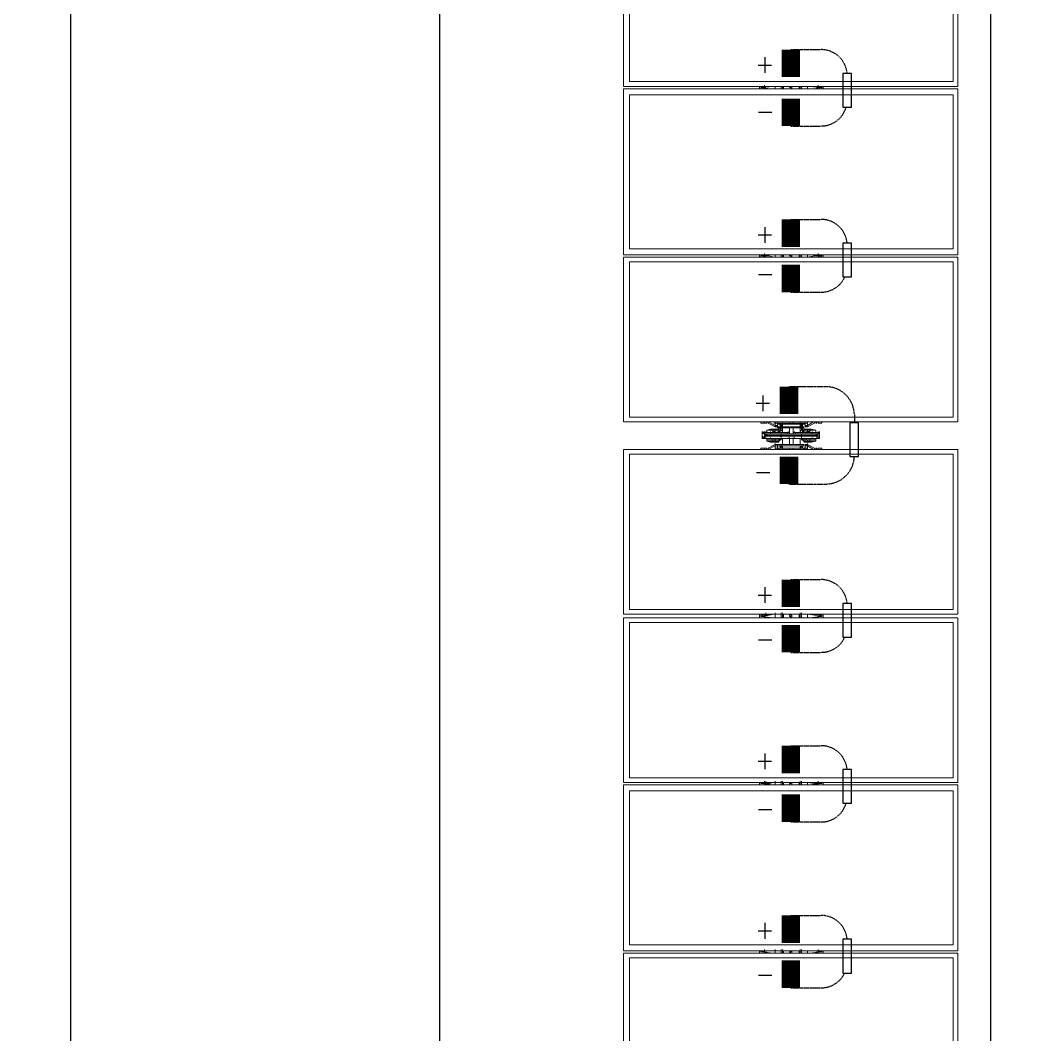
# Model space of a CAD drawing. Header units: feet. Extents: x -13743 to 68376, y -48 to 67763.
# Drawn here: x 2264.6 to 2541.6, y 65968.1 to 66242.8 of the extents above; entities that cross this region are included whole.
import ezdxf
from ezdxf.lldxf.tags import DXFTag

# ---------------------------------------------------------------- set-up
doc = ezdxf.new("R2010")
doc.units = ezdxf.units.FT
doc.header["$MEASUREMENT"] = 0
doc.linetypes.add('HIDDEN', pattern=[0.375, 0.25, -0.125])
for name, color, linetype in [('E-DC HARNESS-NEG', 170, 'DC HARNESS CABLE'), ('E-HARN-COMP', 8, 'Continuous'), ('E-TRNK-CABL-NEG', 6, 'HIDDEN'), ('E-TRUNK-CABLE-POS', 6, 'HIDDEN'), ('G-ANNO-TEXT', 1, 'Continuous'), ('Polarity-Text', 7, 'Continuous')]:
    doc.layers.add(name, color=color, linetype=linetype)
doc.styles.get("Standard").update_dxf_attribs({"font": 'arial.ttf'})
tags = doc.linetypes.add('DC HARNESS CABLE', pattern='A,0.5,-0.2,["DH",Standard,S=0.1,R=0,X=-0.1,Y=-0.05],-0.2', length=0.9).pattern_tags.tags
tags[6] = DXFTag(74, 10)

# ---------------------------------------------------------------- blocks, each defined once
blk = doc.blocks.new('A$Cc93f9aa1')
at = {"lineweight": 5}
for points in [[(10.6362, 0), (10.4062, 0), (10.4062, 0.4666), (10.6362, 0.4666)], [(10.6296, 0.4583), (10.4129, 0.4583), (10.4129, 0.0067), (10.6296, 0.0067)], [(10.6396, 0), (10.6396, 0.4666), (10.8712, 0.4666), (10.8712, 0)], [(10.6479, 0.0067), (10.6479, 0.4583), (10.8629, 0.4583), (10.8629, 0.0067)], [(10.8746, 0.4666), (10.8746, 0), (11.1045, 0), (11.1045, 0.4666)], [(10.8812, 0.4583), (11.0979, 0.4583), (11.0979, 0.0067), (10.8812, 0.0067)], [(11.3395, 0), (11.1095, 0), (11.1095, 0.4666), (11.3395, 0.4666)], [(11.1162, 0.0067), (11.1162, 0.4583), (11.3329, 0.4583), (11.3329, 0.0067)], [(11.6079, 0), (11.3779, 0), (11.3779, 0.4666), (11.6079, 0.4666)], [(11.3845, 0.4583), (11.6012, 0.4583), (11.6012, 0.0067), (11.3845, 0.0067)], [(11.8429, 0.4666), (11.6112, 0.4666), (11.6112, 0), (11.8429, 0)], [(11.6195, 0.4583), (11.8345, 0.4583), (11.8345, 0.0067), (11.6195, 0.0067)], [(11.8462, 0), (12.0762, 0), (12.0762, 0.4666), (11.8462, 0.4666)], [(11.8529, 0.0067), (11.8529, 0.4583), (12.0695, 0.4583), (12.0695, 0.0067)], [(11.3412, 0.2667), (11.3412, 0.27), (11.3412, 0.275), (11.3395, 0.275), (11.3412, 0.275), (11.3412, 0.27)], [(11.3645, 0.2733), (11.3629, 0.2733), (11.3612, 0.2733), (11.3545, 0.2733), (11.3562, 0.2733), (11.3612, 0.2733), (11.3629, 0.2733)], [(11.3562, 0.2733), (11.3545, 0.2733)], [(11.3762, 0.27), (11.3762, 0.2667), (11.3762, 0.27), (11.3762, 0.275), (11.3779, 0.275), (11.3762, 0.275)], [(11.3395, 0.2517), (11.3395, 0.25), (11.3412, 0.25), (11.3412, 0.2517), (11.3445, 0.2517), (11.3445, 0.2533), (11.3445, 0.255), (11.3462, 0.255), (11.3412, 0.265), (11.3462, 0.255), (11.3445, 0.255), (11.3412, 0.255), (11.3412, 0.2517), (11.3445, 0.2517), (11.3445, 0.2533), (11.3445, 0.255), (11.3412, 0.255), (11.3412, 0.2517)], [(11.3545, 0.2667), (11.3529, 0.2667), (11.3512, 0.2667), (11.3512, 0.2583), (11.3529, 0.2583), (11.3529, 0.2667)], [(11.3529, 0.2667), (11.3529, 0.2583), (11.3529, 0.255), (11.3529, 0.25), (11.3512, 0.25), (11.3512, 0.2567), (11.3512, 0.255), (11.3529, 0.255), (11.3512, 0.255), (11.3512, 0.2567), (11.3512, 0.2583), (11.3512, 0.2567), (11.3512, 0.2517), (11.3512, 0.25), (11.3529, 0.25), (11.3529, 0.255), (11.3529, 0.2583), (11.3512, 0.2583), (11.3512, 0.2667)], [(11.3579, 0.2683), (11.3579, 0.2467), (11.3545, 0.2467), (11.3545, 0.2683)], [(11.3579, 0.27), (11.3562, 0.27)], [(11.3579, 0.27), (11.3562, 0.27)], [(11.3645, 0.2617), (11.3629, 0.2617), (11.3612, 0.2617), (11.3629, 0.2617)], [(11.3645, 0.2683), (11.3629, 0.2683)], [(11.3629, 0.2383), (11.3629, 0.2617), (11.3629, 0.2383), (11.3629, 0.2367), (11.3629, 0.235), (11.3629, 0.2367), (11.3629, 0.2383), (11.3629, 0.235), (11.3645, 0.235), (11.3629, 0.235), (11.3645, 0.235), (11.3629, 0.235), (11.3645, 0.235), (11.3629, 0.235)], [(11.3662, 0.2567), (11.3662, 0.25), (11.3645, 0.25), (11.3629, 0.255), (11.3662, 0.255), (11.3662, 0.2567), (11.3662, 0.2583)], [(11.3645, 0.255), (11.3645, 0.2583)], [(11.3679, 0.25), (11.3679, 0.26), (11.3679, 0.25), (11.3695, 0.25)], [(11.3412, 0.21), (11.3412, 0.2133), (11.3412, 0.215), (11.3395, 0.215), (11.3395, 0.25), (11.3395, 0.215), (11.3412, 0.215), (11.3412, 0.2133), (11.3412, 0.21), (11.3445, 0.21), (11.3462, 0.21), (11.3412, 0.2), (11.3462, 0.21), (11.3445, 0.21), (11.3445, 0.2117), (11.3445, 0.21)], [(11.3412, 0.245), (11.3395, 0.245)], [(11.3412, 0.2467), (11.3429, 0.245), (11.3445, 0.245), (11.3445, 0.2483), (11.3429, 0.2483), (11.3412, 0.2483)], [(11.3429, 0.2483), (11.3412, 0.2467), (11.3429, 0.245), (11.3445, 0.2467)], [(11.3429, 0.2483), (11.3412, 0.2483), (11.3412, 0.2467), (11.3412, 0.245), (11.3429, 0.245), (11.3445, 0.245), (11.3445, 0.2467), (11.3445, 0.2483)], [(11.3412, 0.2467), (11.3412, 0.2483), (11.3429, 0.2483), (11.3445, 0.2483), (11.3445, 0.245), (11.3429, 0.245)], [(11.3429, 0.2483), (11.3412, 0.2467), (11.3429, 0.245), (11.3445, 0.2467)], [(11.3445, 0.2467), (11.3429, 0.2467)], [(11.3445, 0.2467), (11.3429, 0.2467)], [(11.3479, 0.255), (11.3462, 0.255), (11.3445, 0.255), (11.3445, 0.2533), (11.3445, 0.255), (11.3462, 0.255)], [(11.3445, 0.2517), (11.3462, 0.2517), (11.3462, 0.215), (11.3445, 0.215), (11.3462, 0.215), (11.3462, 0.2517), (11.3445, 0.2517), (11.3462, 0.2517), (11.3462, 0.255), (11.3462, 0.2517)], [(11.3462, 0.245), (11.3545, 0.245)], [(11.3545, 0.2483), (11.3529, 0.2483)], [(11.3629, 0.245), (11.3695, 0.245)], [(11.3662, 0.25), (11.3645, 0.2483)], [(11.3695, 0.2467), (11.3662, 0.2467), (11.3645, 0.245), (11.3662, 0.2467)], [(11.3729, 0.2483), (11.3712, 0.2467), (11.3729, 0.245), (11.3745, 0.2467)], [(11.3729, 0.2483), (11.3712, 0.2467), (11.3729, 0.245), (11.3745, 0.2467)], [(11.3745, 0.2467), (11.3729, 0.2467)], [(11.3745, 0.2467), (11.3729, 0.2467)], [(11.3745, 0.2467), (11.3729, 0.2467)], [(11.3745, 0.2467), (11.3729, 0.2467)], [(11.3762, 0.245), (11.3779, 0.245)], [(10.6379, 0.235), (10.6379, 0.2333), (10.6396, 0.2333), (10.6396, 0.2317), (10.6379, 0.2317), (10.6362, 0.2317), (10.6362, 0.2333)], [(10.8729, 0.235), (10.8729, 0.2333), (10.8746, 0.2333), (10.8746, 0.2317), (10.8729, 0.2317), (10.8712, 0.2317), (10.8712, 0.2333), (10.8712, 0.235)], [(11.1062, 0.235), (11.1079, 0.235), (11.1079, 0.2317), (11.1045, 0.2317), (11.1045, 0.2333), (11.1062, 0.2333)], [(11.3412, 0.235), (11.3395, 0.235)], [(11.3412, 0.235), (11.3395, 0.235)], [(11.3412, 0.23), (11.3395, 0.23)], [(11.3412, 0.23), (11.3395, 0.23)], [(11.3545, 0.23), (11.3562, 0.23), (11.3545, 0.23), (11.3562, 0.23), (11.3545, 0.23), (11.3562, 0.23), (11.3545, 0.23), (11.3545, 0.2267)], [(11.3562, 0.23), (11.3545, 0.23)], [(11.3645, 0.2367), (11.3629, 0.2367)], [(11.3629, 0.2267), (11.3629, 0.23)], [(11.3779, 0.235), (11.3762, 0.235)], [(11.3762, 0.235), (11.3779, 0.235)], [(11.3762, 0.23), (11.3779, 0.23)], [(11.3779, 0.23), (11.3762, 0.23)], [(11.6095, 0.235), (11.6095, 0.2333), (11.6079, 0.2333), (11.6079, 0.2317), (11.6095, 0.2317), (11.6112, 0.2317), (11.6112, 0.2333), (11.6112, 0.235)], [(11.8445, 0.235), (11.8445, 0.2333), (11.8429, 0.2333), (11.8429, 0.2317), (11.8445, 0.2317), (11.8462, 0.2317), (11.8462, 0.2333)], [(11.3412, 0.2183), (11.3412, 0.22), (11.3395, 0.22), (11.3412, 0.22), (11.3429, 0.22), (11.3412, 0.22), (11.3412, 0.2183), (11.3412, 0.2167), (11.3429, 0.2167), (11.3445, 0.2167), (11.3445, 0.2183), (11.3445, 0.2167), (11.3429, 0.2167)], [(11.3445, 0.2183), (11.3445, 0.22), (11.3429, 0.22), (11.3412, 0.22), (11.3412, 0.2183), (11.3429, 0.2167), (11.3445, 0.2167)], [(11.3429, 0.22), (11.3412, 0.22), (11.3412, 0.2183), (11.3412, 0.2167), (11.3429, 0.2167), (11.3445, 0.2167), (11.3445, 0.2183), (11.3445, 0.22)], [(11.3429, 0.22), (11.3412, 0.2183), (11.3429, 0.2167), (11.3445, 0.2183)], [(11.3429, 0.22), (11.3412, 0.2183), (11.3429, 0.2167), (11.3445, 0.2183)], [(11.3445, 0.2183), (11.3429, 0.2183)], [(11.3545, 0.22), (11.3462, 0.22)], [(11.3495, 0.215), (11.3495, 0.205), (11.3495, 0.215), (11.3495, 0.2133), (11.3495, 0.215), (11.3495, 0.205), (11.3512, 0.1983), (11.3495, 0.205)], [(11.3512, 0.215), (11.3529, 0.2167), (11.3512, 0.215), (11.3529, 0.2167), (11.3529, 0.215), (11.3529, 0.2167), (11.3512, 0.215), (11.3529, 0.2167), (11.3545, 0.2167), (11.3529, 0.2167), (11.3545, 0.2167), (11.3529, 0.2167)], [(11.3512, 0.2133), (11.3512, 0.215), (11.3529, 0.215), (11.3529, 0.2117), (11.3529, 0.21), (11.3512, 0.21), (11.3512, 0.2083), (11.3512, 0.215), (11.3529, 0.215), (11.3529, 0.2117), (11.3529, 0.21), (11.3512, 0.21), (11.3512, 0.2083), (11.3512, 0.2067), (11.3529, 0.2067), (11.3529, 0.1983), (11.3545, 0.1983), (11.3529, 0.1983), (11.3512, 0.1983), (11.3512, 0.2067), (11.3512, 0.2083)], [(11.3695, 0.22), (11.3629, 0.22)], [(11.3662, 0.2083), (11.3662, 0.215), (11.3645, 0.215), (11.3629, 0.2117), (11.3645, 0.21), (11.3662, 0.21), (11.3662, 0.2083), (11.3662, 0.2067), (11.3662, 0.1983), (11.3629, 0.1983), (11.3629, 0.2067), (11.3662, 0.2067), (11.3662, 0.2083), (11.3662, 0.21), (11.3645, 0.21), (11.3629, 0.2117), (11.3645, 0.215), (11.3645, 0.2167), (11.3662, 0.2167), (11.3645, 0.2167), (11.3662, 0.215), (11.3662, 0.2133), (11.3662, 0.215), (11.3645, 0.215), (11.3645, 0.2167), (11.3662, 0.2167), (11.3645, 0.2167), (11.3629, 0.2167), (11.3695, 0.2167), (11.3629, 0.2167), (11.3645, 0.2167), (11.3662, 0.215), (11.3645, 0.2167), (11.3662, 0.215), (11.3645, 0.2167), (11.3662, 0.215), (11.3679, 0.215), (11.3679, 0.205), (11.3662, 0.1983), (11.3679, 0.205), (11.3679, 0.215), (11.3662, 0.215), (11.3662, 0.2133)], [(11.3662, 0.2183), (11.3645, 0.22), (11.3662, 0.2183), (11.3695, 0.2183)], [(11.3679, 0.215), (11.3679, 0.205), (11.3679, 0.215), (11.3695, 0.215)], [(11.3729, 0.22), (11.3712, 0.2183), (11.3729, 0.2167), (11.3745, 0.2183)], [(11.3729, 0.2167), (11.3745, 0.2167), (11.3745, 0.2183), (11.3745, 0.22), (11.3729, 0.22), (11.3712, 0.22), (11.3712, 0.2183), (11.3712, 0.2167)], [(11.3729, 0.22), (11.3712, 0.2183), (11.3729, 0.2167), (11.3745, 0.2183)], [(11.3745, 0.2183), (11.3729, 0.2183)], [(11.3745, 0.2183), (11.3729, 0.2183)], [(11.3745, 0.2183), (11.3729, 0.2183)], [(11.3745, 0.2183), (11.3729, 0.2183)], [(11.3779, 0.22), (11.3762, 0.22)], [(11.3479, 0.21), (11.3462, 0.21), (11.3462, 0.2117), (11.3445, 0.2117), (11.3462, 0.2117), (11.3462, 0.21), (11.3462, 0.2133), (11.3445, 0.2133), (11.3462, 0.2133), (11.3462, 0.21)], [(11.3512, 0.1983), (11.3512, 0.2067), (11.3529, 0.2067), (11.3529, 0.1983)], [(11.3529, 0.21), (11.3529, 0.2067)], [(11.3562, 0.2033), (11.3545, 0.2033)], [(11.3645, 0.2033), (11.3629, 0.2033), (11.3612, 0.2033), (11.3629, 0.2033)], [(11.3662, 0.1983), (11.3629, 0.1983), (11.3629, 0.2067), (11.3662, 0.2067)], [(11.3645, 0.2067), (11.3645, 0.21)], [(11.3729, 0.21), (11.3712, 0.21), (11.3712, 0.2117), (11.3729, 0.2117), (11.3712, 0.2117), (11.3712, 0.21)], [(11.3395, 0.19), (11.3412, 0.19), (11.3412, 0.195), (11.3412, 0.19)], [(11.3412, 0.1967), (11.3412, 0.1983)], [(11.3595, 0.1967), (11.3579, 0.1967)], [(11.3612, 0.195), (11.3595, 0.195), (11.3612, 0.195), (11.3629, 0.1933), (11.3645, 0.1933), (11.3629, 0.1933), (11.3612, 0.195), (11.3595, 0.195), (11.3612, 0.195), (11.3595, 0.195), (11.3612, 0.195), (11.3612, 0.1967)], [(11.3612, 0.195), (11.3595, 0.195)], [(11.3629, 0.195), (11.3629, 0.1933), (11.3612, 0.195), (11.3629, 0.195), (11.3645, 0.195)], [(11.3645, 0.1983), (11.3629, 0.1983)], [(11.3629, 0.1967), (11.3629, 0.195)], [(11.3762, 0.1983), (11.3762, 0.1967)], [(11.3779, 0.19), (11.3762, 0.19), (11.3762, 0.195), (11.3762, 0.19)]]:
    blk.add_lwpolyline(points, close=True, dxfattribs=at)
for points in [[(11.3329, 0.0067), (11.3329, 0.4583)], [(11.3395, 0), (11.3395, 0.4666)], [(11.3779, 0.4666), (11.3779, 0)], [(11.3845, 0.0067), (11.3845, 0.4583)], [(10.6362, 0.2767), (10.6396, 0.2767)], [(10.6379, 0.2733), (10.6379, 0.275), (10.6379, 0.2733)], [(10.6379, 0.27), (10.6379, 0.2733), (10.6396, 0.2717), (10.6396, 0.27), (10.6396, 0.2683)], [(10.6412, 0.255), (10.6396, 0.255), (10.6396, 0.2633), (10.6379, 0.2733)], [(10.8712, 0.2767), (10.8746, 0.2767)], [(10.8712, 0.2733), (10.8712, 0.27)], [(10.8762, 0.255), (10.8746, 0.255), (10.8746, 0.2567), (10.8729, 0.2633), (10.8729, 0.2733), (10.8729, 0.275), (10.8729, 0.2717), (10.8746, 0.27), (10.8746, 0.2683)], [(11.1045, 0.2767), (11.1095, 0.2767)], [(11.1062, 0.27), (11.1062, 0.2733), (11.1062, 0.275), (11.1062, 0.2733), (11.1079, 0.2733), (11.1079, 0.2717), (11.1079, 0.27), (11.1095, 0.2683)], [(11.1112, 0.255), (11.1095, 0.255), (11.1095, 0.2567), (11.1079, 0.2633), (11.1062, 0.2733)], [(11.3612, 0.2717), (11.3629, 0.2717), (11.3612, 0.2717), (11.3629, 0.2717), (11.3645, 0.2717), (11.3629, 0.2717), (11.3612, 0.27), (11.3595, 0.27), (11.3612, 0.27), (11.3595, 0.27), (11.3612, 0.27), (11.3629, 0.27), (11.3645, 0.27), (11.3629, 0.27), (11.3645, 0.27), (11.3629, 0.27), (11.3645, 0.27), (11.3629, 0.27), (11.3645, 0.27), (11.3629, 0.27), (11.3629, 0.2733), (11.3629, 0.2717), (11.3612, 0.27), (11.3612, 0.2683), (11.3595, 0.2683), (11.3595, 0.27), (11.3612, 0.27), (11.3595, 0.27), (11.3612, 0.27), (11.3612, 0.2683), (11.3595, 0.2683), (11.3579, 0.2683), (11.3579, 0.27), (11.3562, 0.27), (11.3545, 0.27), (11.3562, 0.27), (11.3545, 0.27), (11.3545, 0.2617), (11.3545, 0.2383), (11.3545, 0.235), (11.3562, 0.235), (11.3545, 0.235), (11.3462, 0.235), (11.3479, 0.235)], [(11.3562, 0.2717), (11.3545, 0.2717), (11.3562, 0.27), (11.3545, 0.27), (11.3562, 0.27), (11.3545, 0.27), (11.3545, 0.2617), (11.3562, 0.2617), (11.3545, 0.2617), (11.3562, 0.2617), (11.3545, 0.2617), (11.3545, 0.2383), (11.3545, 0.235), (11.3562, 0.235), (11.3545, 0.235), (11.3545, 0.2367), (11.3545, 0.2383), (11.3545, 0.2367), (11.3545, 0.235), (11.3562, 0.235), (11.3545, 0.235), (11.3462, 0.235), (11.3462, 0.23), (11.3545, 0.23), (11.3545, 0.2267), (11.3545, 0.2033), (11.3545, 0.195), (11.3562, 0.195), (11.3579, 0.195), (11.3562, 0.195), (11.3579, 0.195), (11.3562, 0.195), (11.3579, 0.195), (11.3562, 0.195), (11.3545, 0.1933), (11.3562, 0.1933), (11.3545, 0.1933), (11.3612, 0.1933), (11.3629, 0.1933), (11.3612, 0.1933)], [(11.3579, 0.2717), (11.3562, 0.2717), (11.3545, 0.2717), (11.3545, 0.2733), (11.3545, 0.27), (11.3545, 0.2683), (11.3562, 0.2683), (11.3545, 0.2683), (11.3545, 0.2733), (11.3545, 0.2717), (11.3562, 0.2717)], [(11.3545, 0.2717), (11.3562, 0.27)], [(11.3545, 0.2717), (11.3562, 0.2717)], [(11.3595, 0.27), (11.3612, 0.27), (11.3629, 0.27), (11.3629, 0.2617), (11.3629, 0.27), (11.3629, 0.2733), (11.3629, 0.2717)], [(11.6112, 0.2767), (11.6079, 0.2767)], [(11.6095, 0.255), (11.6079, 0.255), (11.6079, 0.2567), (11.6095, 0.2633), (11.6095, 0.2733), (11.6095, 0.275), (11.6095, 0.2717), (11.6079, 0.27), (11.6079, 0.2683)], [(11.6112, 0.27), (11.6112, 0.2733)], [(11.8462, 0.2767), (11.8429, 0.2767)], [(11.8445, 0.27), (11.8445, 0.2733), (11.8429, 0.2717), (11.8429, 0.27), (11.8429, 0.2683)], [(11.8445, 0.255), (11.8429, 0.255), (11.8429, 0.2633), (11.8445, 0.2733)], [(11.8445, 0.2733), (11.8445, 0.275), (11.8445, 0.2733)], [(11.3412, 0.27), (11.3412, 0.27)], [(11.3412, 0.2667), (11.3412, 0.2667)], [(11.3412, 0.2667), (11.3412, 0.2667)], [(11.3595, 0.2183), (11.3579, 0.2183), (11.3579, 0.1983), (11.3579, 0.1967), (11.3595, 0.1967), (11.3612, 0.1967), (11.3612, 0.2183), (11.3612, 0.1967), (11.3595, 0.1967), (11.3595, 0.2183), (11.3579, 0.2183), (11.3545, 0.2183), (11.3545, 0.2467), (11.3529, 0.2467), (11.3529, 0.2483), (11.3545, 0.2483), (11.3529, 0.2483), (11.3529, 0.25), (11.3529, 0.2483), (11.3512, 0.25), (11.3495, 0.25), (11.3495, 0.2617), (11.3512, 0.2667), (11.3495, 0.2617), (11.3495, 0.25), (11.3495, 0.2517), (11.3495, 0.25), (11.3495, 0.26), (11.3495, 0.25)], [(11.3512, 0.26), (11.3512, 0.26)], [(11.3512, 0.26), (11.3512, 0.26)], [(11.3545, 0.27), (11.3545, 0.27)], [(11.3545, 0.27), (11.3545, 0.27)], [(11.3595, 0.2467), (11.3595, 0.2683), (11.3612, 0.2683), (11.3612, 0.2467), (11.3595, 0.2467), (11.3595, 0.2183), (11.3612, 0.2183), (11.3612, 0.2467), (11.3612, 0.2683), (11.3595, 0.2683), (11.3595, 0.2467), (11.3612, 0.2467), (11.3612, 0.2183), (11.3595, 0.2183), (11.3595, 0.2467), (11.3579, 0.2467), (11.3579, 0.2683), (11.3545, 0.2683), (11.3545, 0.2467), (11.3579, 0.2467), (11.3579, 0.2667), (11.3595, 0.2667), (11.3612, 0.2667), (11.3595, 0.2667), (11.3579, 0.2667)], [(11.3562, 0.27), (11.3579, 0.27)], [(11.3562, 0.27), (11.3579, 0.27)], [(11.3562, 0.27), (11.3579, 0.27), (11.3579, 0.2683)], [(11.3579, 0.27), (11.3595, 0.27), (11.3595, 0.2683), (11.3612, 0.2683), (11.3595, 0.2683), (11.3579, 0.2683), (11.3579, 0.2667), (11.3579, 0.2467)], [(11.3579, 0.2683), (11.3595, 0.2683)], [(11.3579, 0.2667), (11.3579, 0.2683)], [(11.3579, 0.2683), (11.3595, 0.2683)], [(11.3579, 0.2683), (11.3595, 0.2683)], [(11.3579, 0.2683), (11.3595, 0.2683)], [(11.3612, 0.27), (11.3612, 0.27)], [(11.3645, 0.2667), (11.3629, 0.2667), (11.3629, 0.2583), (11.3662, 0.2583), (11.3662, 0.2667), (11.3629, 0.2667), (11.3629, 0.2583), (11.3662, 0.2583), (11.3662, 0.2667), (11.3679, 0.2617), (11.3679, 0.25), (11.3662, 0.25), (11.3662, 0.2517), (11.3662, 0.2567), (11.3662, 0.255), (11.3629, 0.255), (11.3645, 0.25), (11.3645, 0.2483), (11.3662, 0.25), (11.3662, 0.2517), (11.3662, 0.25), (11.3645, 0.25), (11.3645, 0.2483), (11.3662, 0.25), (11.3645, 0.2483), (11.3629, 0.2483), (11.3695, 0.2483), (11.3629, 0.2483), (11.3645, 0.2483), (11.3662, 0.2483), (11.3645, 0.2483)], [(11.3662, 0.2483), (11.3645, 0.2483), (11.3662, 0.25), (11.3679, 0.25), (11.3679, 0.2617), (11.3662, 0.2667), (11.3629, 0.2667)], [(11.3645, 0.2667), (11.3645, 0.2667)], [(11.3645, 0.2667), (11.3645, 0.2667)], [(11.3662, 0.26), (11.3662, 0.26)], [(11.3662, 0.26), (11.3662, 0.26)], [(11.3762, 0.2133), (11.3762, 0.215), (11.3762, 0.2133), (11.3779, 0.2133), (11.3745, 0.2133), (11.3745, 0.215), (11.3762, 0.215), (11.3762, 0.25), (11.3745, 0.25), (11.3745, 0.2517), (11.3779, 0.2517), (11.3745, 0.2517), (11.3762, 0.2517), (11.3762, 0.255), (11.3729, 0.255), (11.3712, 0.255), (11.3762, 0.265), (11.3712, 0.255), (11.3729, 0.255), (11.3762, 0.255), (11.3762, 0.2517), (11.3745, 0.2517), (11.3712, 0.2517), (11.3729, 0.2517), (11.3729, 0.2533), (11.3729, 0.255), (11.3729, 0.2533), (11.3712, 0.255), (11.3729, 0.255), (11.3712, 0.255), (11.3712, 0.2517), (11.3729, 0.2517), (11.3729, 0.2533), (11.3712, 0.255), (11.3712, 0.2517), (11.3745, 0.2517), (11.3745, 0.25), (11.3762, 0.25), (11.3762, 0.215), (11.3745, 0.215), (11.3745, 0.2133), (11.3762, 0.2133), (11.3762, 0.21), (11.3729, 0.21), (11.3712, 0.21), (11.3762, 0.2), (11.3712, 0.21), (11.3729, 0.21), (11.3729, 0.2117), (11.3729, 0.21), (11.3762, 0.21), (11.3762, 0.2133), (11.3745, 0.2133), (11.3779, 0.2133)], [(11.3762, 0.2667), (11.3762, 0.2667)], [(11.3762, 0.2667), (11.3762, 0.2667)], [(10.6362, 0.2467), (10.6396, 0.2467)], [(10.6362, 0.245), (10.6396, 0.245), (10.6412, 0.245)], [(10.6396, 0.245), (10.6396, 0.2433), (10.6362, 0.2433)], [(10.6412, 0.2467), (10.6396, 0.2467), (10.6396, 0.255)], [(10.8712, 0.2467), (10.8746, 0.2467)], [(10.8712, 0.245), (10.8746, 0.245), (10.8762, 0.245)], [(10.8746, 0.245), (10.8746, 0.2433), (10.8712, 0.2433)], [(10.8762, 0.2467), (10.8746, 0.2467), (10.8746, 0.255)], [(11.1045, 0.2467), (11.1095, 0.2467)], [(11.1045, 0.245), (11.1095, 0.245), (11.1112, 0.245)], [(11.1095, 0.245), (11.1095, 0.2433), (11.1045, 0.2433)], [(11.1112, 0.2467), (11.1095, 0.2467), (11.1095, 0.255)], [(11.3395, 0.2517), (11.3412, 0.2517), (11.3395, 0.2517)], [(11.3395, 0.2517), (11.3395, 0.25), (11.3412, 0.25), (11.3412, 0.2517)], [(11.3412, 0.2483), (11.3412, 0.2467)], [(11.3412, 0.2483), (11.3412, 0.2483)], [(11.3429, 0.2483), (11.3412, 0.2483)], [(11.3412, 0.2467), (11.3412, 0.245)], [(11.3412, 0.2467), (11.3412, 0.2467)], [(11.3412, 0.245), (11.3429, 0.245)], [(11.3412, 0.245), (11.3412, 0.245)], [(11.3429, 0.2483), (11.3429, 0.2483)], [(11.3445, 0.2483), (11.3429, 0.2483)], [(11.3429, 0.2467), (11.3445, 0.2467)], [(11.3429, 0.2467), (11.3445, 0.2467)], [(11.3429, 0.2467), (11.3445, 0.2467)], [(11.3429, 0.2467), (11.3445, 0.2467)], [(11.3429, 0.2467), (11.3445, 0.2467)], [(11.3429, 0.2467), (11.3445, 0.2467)], [(11.3429, 0.2467), (11.3445, 0.2467)], [(11.3429, 0.2467), (11.3445, 0.2467)], [(11.3429, 0.2467), (11.3445, 0.2467)], [(11.3429, 0.2467), (11.3445, 0.2467)], [(11.3429, 0.2467), (11.3445, 0.2467)], [(11.3429, 0.2467), (11.3445, 0.2467)], [(11.3429, 0.2467), (11.3445, 0.2467)], [(11.3429, 0.2467), (11.3445, 0.2467)], [(11.3429, 0.245), (11.3445, 0.245)], [(11.3429, 0.245), (11.3429, 0.245)], [(11.3445, 0.2517), (11.3445, 0.2517)], [(11.3445, 0.2517), (11.3445, 0.2517)], [(11.3445, 0.2483), (11.3445, 0.2483)], [(11.3445, 0.2467), (11.3445, 0.2483)], [(11.3445, 0.2467), (11.3462, 0.2467)], [(11.3445, 0.2467), (11.3445, 0.2467)], [(11.3445, 0.245), (11.3445, 0.2467)], [(11.3445, 0.245), (11.3445, 0.245)], [(11.3462, 0.2517), (11.3462, 0.2517)], [(11.3462, 0.2517), (11.3462, 0.2517)], [(11.3579, 0.2183), (11.3579, 0.1967), (11.3545, 0.1967), (11.3545, 0.2183), (11.3529, 0.2183), (11.3529, 0.2167), (11.3545, 0.2167), (11.3529, 0.2167), (11.3529, 0.2183), (11.3545, 0.2183), (11.3545, 0.1967), (11.3579, 0.1967), (11.3579, 0.2183), (11.3579, 0.1983), (11.3595, 0.1983), (11.3612, 0.1983), (11.3595, 0.1983), (11.3579, 0.1983), (11.3579, 0.1967), (11.3579, 0.195), (11.3562, 0.195), (11.3545, 0.1933), (11.3562, 0.1933), (11.3545, 0.1933), (11.3545, 0.195), (11.3545, 0.1967), (11.3545, 0.195), (11.3545, 0.1967), (11.3545, 0.195), (11.3545, 0.1967), (11.3545, 0.195), (11.3545, 0.1933), (11.3562, 0.195), (11.3579, 0.195), (11.3579, 0.1967), (11.3595, 0.1967), (11.3595, 0.2183), (11.3579, 0.2183), (11.3579, 0.2467), (11.3595, 0.2467), (11.3579, 0.2467), (11.3579, 0.2183), (11.3545, 0.2183), (11.3545, 0.2467), (11.3529, 0.2467), (11.3529, 0.2483), (11.3512, 0.25), (11.3529, 0.2483), (11.3545, 0.2483), (11.3529, 0.2483), (11.3512, 0.25)], [(11.3512, 0.25), (11.3529, 0.2483)], [(11.3512, 0.25), (11.3529, 0.2483)], [(11.3529, 0.2483), (11.3545, 0.2483)], [(11.3529, 0.2483), (11.3545, 0.2483)], [(11.3579, 0.2183), (11.3579, 0.2467), (11.3579, 0.2183)], [(11.3729, 0.2517), (11.3712, 0.2517), (11.3695, 0.2517), (11.3695, 0.215), (11.3712, 0.215), (11.3695, 0.215), (11.3695, 0.2517), (11.3712, 0.2517)], [(11.3712, 0.2517), (11.3712, 0.2517)], [(11.3729, 0.2467), (11.3729, 0.245), (11.3745, 0.245), (11.3745, 0.2467), (11.3745, 0.2483), (11.3729, 0.2483), (11.3712, 0.2483), (11.3712, 0.2467), (11.3712, 0.245), (11.3729, 0.245)], [(11.3712, 0.2483), (11.3712, 0.2467)], [(11.3712, 0.2483), (11.3712, 0.2483)], [(11.3729, 0.2483), (11.3712, 0.2483)], [(11.3712, 0.2467), (11.3712, 0.245)], [(11.3712, 0.2467), (11.3712, 0.2467)], [(11.3712, 0.245), (11.3729, 0.245)], [(11.3712, 0.245), (11.3712, 0.245)], [(11.3729, 0.2517), (11.3729, 0.2517)], [(11.3729, 0.2517), (11.3729, 0.2517)], [(11.3729, 0.2483), (11.3729, 0.2467)], [(11.3745, 0.2483), (11.3729, 0.2483)], [(11.3729, 0.2483), (11.3729, 0.2467)], [(11.3729, 0.2483), (11.3745, 0.2483), (11.3729, 0.2483)], [(11.3729, 0.2483), (11.3729, 0.2483)], [(11.3729, 0.2467), (11.3745, 0.2467)], [(11.3729, 0.2467), (11.3745, 0.2467)], [(11.3729, 0.2467), (11.3745, 0.2467)], [(11.3729, 0.2467), (11.3745, 0.2467)], [(11.3729, 0.2467), (11.3745, 0.2467)], [(11.3729, 0.2467), (11.3745, 0.2467)], [(11.3729, 0.2467), (11.3745, 0.2467)], [(11.3729, 0.2467), (11.3745, 0.2467)], [(11.3729, 0.2467), (11.3745, 0.2467)], [(11.3729, 0.2467), (11.3729, 0.245)], [(11.3729, 0.2467), (11.3745, 0.2467)], [(11.3729, 0.245), (11.3745, 0.245)], [(11.3745, 0.245), (11.3729, 0.245)], [(11.3729, 0.245), (11.3745, 0.245)], [(11.3729, 0.245), (11.3729, 0.245)], [(11.3745, 0.2483), (11.3745, 0.245)], [(11.3745, 0.2483), (11.3745, 0.245)], [(11.3745, 0.2483), (11.3745, 0.2483)], [(11.3745, 0.2467), (11.3745, 0.2483)], [(11.3745, 0.2467), (11.3762, 0.2467)], [(11.3745, 0.2467), (11.3745, 0.2467)], [(11.3745, 0.245), (11.3745, 0.2467)], [(11.3745, 0.245), (11.3745, 0.245)], [(11.3779, 0.2517), (11.3762, 0.2517), (11.3762, 0.25), (11.3762, 0.2517)], [(11.6095, 0.2467), (11.6079, 0.2467), (11.6079, 0.255)], [(11.6112, 0.2467), (11.6079, 0.2467)], [(11.6112, 0.245), (11.6079, 0.245), (11.6095, 0.245)], [(11.6079, 0.245), (11.6079, 0.2433), (11.6112, 0.2433)], [(11.8445, 0.2467), (11.8429, 0.2467), (11.8429, 0.255)], [(11.8462, 0.2467), (11.8429, 0.2467)], [(11.8462, 0.245), (11.8429, 0.245), (11.8445, 0.245)], [(11.8429, 0.245), (11.8429, 0.2433), (11.8462, 0.2433)], [(11.3462, 0.235), (11.3462, 0.23), (11.3545, 0.23), (11.3545, 0.2267), (11.3545, 0.2033), (11.3545, 0.195), (11.3562, 0.195), (11.3545, 0.195)], [(11.3545, 0.2367), (11.3562, 0.2367)], [(11.3545, 0.2367), (11.3562, 0.2367)], [(11.3545, 0.23), (11.3562, 0.23)], [(11.3545, 0.23), (11.3562, 0.23)], [(11.3579, 0.1933), (11.3562, 0.1933), (11.3612, 0.1933), (11.3629, 0.1933), (11.3612, 0.195), (11.3629, 0.195), (11.3629, 0.2033), (11.3629, 0.2267), (11.3629, 0.23), (11.3645, 0.23), (11.3629, 0.23), (11.3645, 0.23), (11.3629, 0.23), (11.3645, 0.23), (11.3629, 0.23), (11.3645, 0.23), (11.3629, 0.23), (11.3629, 0.2267), (11.3629, 0.2033), (11.3629, 0.195), (11.3645, 0.195), (11.3629, 0.195), (11.3629, 0.1933)], [(11.3712, 0.235), (11.3695, 0.235), (11.3612, 0.235), (11.3695, 0.235), (11.3695, 0.23), (11.3612, 0.23), (11.3695, 0.23), (11.3712, 0.23)], [(11.3629, 0.2367), (11.3645, 0.2367)], [(11.3695, 0.235), (11.3695, 0.23)], [(10.6362, 0.2217), (10.6396, 0.2217), (10.6396, 0.22)], [(10.6362, 0.22), (10.6396, 0.22), (10.6412, 0.22)], [(10.6396, 0.2183), (10.6362, 0.2183)], [(10.6412, 0.2183), (10.6396, 0.2183), (10.6396, 0.21), (10.6396, 0.2), (10.6379, 0.1933), (10.6379, 0.1917), (10.6396, 0.1917)], [(10.8712, 0.2217), (10.8746, 0.2217), (10.8746, 0.22)], [(10.8712, 0.22), (10.8746, 0.22), (10.8762, 0.22)], [(10.8746, 0.2183), (10.8712, 0.2183)], [(10.8729, 0.1917), (10.8729, 0.2), (10.8746, 0.21), (10.8746, 0.2183), (10.8762, 0.2183)], [(11.1045, 0.2217), (11.1095, 0.2217), (11.1095, 0.22)], [(11.1045, 0.22), (11.1095, 0.22), (11.1112, 0.22)], [(11.1095, 0.2183), (11.1045, 0.2183)], [(11.1112, 0.2183), (11.1095, 0.2183), (11.1095, 0.21), (11.1079, 0.2), (11.1079, 0.1933), (11.1062, 0.1917), (11.1062, 0.19)], [(11.3395, 0.2133), (11.3395, 0.215), (11.3395, 0.2133), (11.3445, 0.2133), (11.3445, 0.2117), (11.3445, 0.2133), (11.3412, 0.2133)], [(11.3412, 0.22), (11.3412, 0.22)], [(11.3412, 0.2183), (11.3412, 0.2183)], [(11.3412, 0.2167), (11.3412, 0.2167)], [(11.3429, 0.22), (11.3445, 0.22)], [(11.3429, 0.22), (11.3429, 0.22)], [(11.3445, 0.22), (11.3429, 0.22)], [(11.3429, 0.2183), (11.3445, 0.2183)], [(11.3429, 0.2183), (11.3445, 0.2183)], [(11.3429, 0.2183), (11.3445, 0.2183)], [(11.3429, 0.2183), (11.3445, 0.2183)], [(11.3429, 0.2183), (11.3445, 0.2183)], [(11.3429, 0.2183), (11.3445, 0.2183)], [(11.3429, 0.2183), (11.3445, 0.2183)], [(11.3429, 0.2183), (11.3445, 0.2183)], [(11.3429, 0.2183), (11.3445, 0.2183)], [(11.3429, 0.2183), (11.3445, 0.2183)], [(11.3429, 0.2183), (11.3445, 0.2183)], [(11.3429, 0.2183), (11.3445, 0.2183)], [(11.3429, 0.2183), (11.3445, 0.2183)], [(11.3429, 0.2183), (11.3445, 0.2183)], [(11.3429, 0.2183), (11.3445, 0.2183)], [(11.3429, 0.2183), (11.3445, 0.2183)], [(11.3429, 0.2167), (11.3429, 0.2167)], [(11.3445, 0.2183), (11.3445, 0.22)], [(11.3445, 0.22), (11.3445, 0.22)], [(11.3445, 0.2183), (11.3445, 0.22)], [(11.3445, 0.2183), (11.3445, 0.2183)], [(11.3445, 0.2167), (11.3445, 0.2167)], [(11.3445, 0.215), (11.3445, 0.215)], [(11.3445, 0.215), (11.3445, 0.215)], [(11.3462, 0.215), (11.3462, 0.215)], [(11.3462, 0.215), (11.3462, 0.215)], [(11.3529, 0.2167), (11.3545, 0.2167)], [(11.3712, 0.22), (11.3712, 0.2183)], [(11.3712, 0.22), (11.3712, 0.22)], [(11.3729, 0.22), (11.3712, 0.22)], [(11.3712, 0.2183), (11.3712, 0.2167)], [(11.3712, 0.2183), (11.3712, 0.2183)], [(11.3712, 0.2167), (11.3729, 0.2167)], [(11.3712, 0.2167), (11.3712, 0.2167)], [(11.3712, 0.215), (11.3712, 0.215)], [(11.3712, 0.215), (11.3712, 0.215)], [(11.3745, 0.22), (11.3729, 0.22)], [(11.3729, 0.2183), (11.3729, 0.22)], [(11.3729, 0.2183), (11.3729, 0.22), (11.3745, 0.22)], [(11.3729, 0.22), (11.3745, 0.22)], [(11.3745, 0.22), (11.3729, 0.22)], [(11.3729, 0.22), (11.3729, 0.22)], [(11.3729, 0.2183), (11.3745, 0.2183)], [(11.3729, 0.2183), (11.3745, 0.2183)], [(11.3729, 0.2183), (11.3745, 0.2183)], [(11.3729, 0.2183), (11.3745, 0.2183)], [(11.3729, 0.2183), (11.3729, 0.2167)], [(11.3729, 0.2183), (11.3745, 0.2183)], [(11.3729, 0.2183), (11.3745, 0.2183)], [(11.3729, 0.2183), (11.3745, 0.2183)], [(11.3729, 0.2183), (11.3745, 0.2183)], [(11.3729, 0.2183), (11.3745, 0.2183)], [(11.3729, 0.2167), (11.3729, 0.2183)], [(11.3729, 0.2183), (11.3745, 0.2183)], [(11.3745, 0.2167), (11.3729, 0.2167)], [(11.3729, 0.2167), (11.3745, 0.2167)], [(11.3729, 0.2167), (11.3745, 0.2167)], [(11.3729, 0.2167), (11.3729, 0.2167)], [(11.3729, 0.215), (11.3729, 0.215)], [(11.3729, 0.215), (11.3729, 0.215)], [(11.3745, 0.22), (11.3745, 0.2183)], [(11.3745, 0.2183), (11.3745, 0.22)], [(11.3745, 0.22), (11.3745, 0.22)], [(11.3745, 0.2183), (11.3745, 0.22)], [(11.3745, 0.2167), (11.3745, 0.2183)], [(11.3745, 0.2167), (11.3745, 0.2183)], [(11.3745, 0.2183), (11.3745, 0.2183)], [(11.3745, 0.2167), (11.3745, 0.2183)], [(11.3745, 0.2167), (11.3745, 0.2167)], [(11.6112, 0.2217), (11.6079, 0.2217), (11.6079, 0.22)], [(11.6112, 0.22), (11.6079, 0.22), (11.6095, 0.22)], [(11.6095, 0.1917), (11.6095, 0.2), (11.6079, 0.21), (11.6079, 0.2183), (11.6095, 0.2183)], [(11.6079, 0.2183), (11.6112, 0.2183)], [(11.8462, 0.2217), (11.8429, 0.2217), (11.8429, 0.22)], [(11.8462, 0.22), (11.8429, 0.22), (11.8445, 0.22)], [(11.8445, 0.2183), (11.8429, 0.2183), (11.8429, 0.21), (11.8429, 0.2), (11.8445, 0.1933), (11.8445, 0.1917), (11.8462, 0.1917)], [(11.8429, 0.2183), (11.8462, 0.2183)], [(11.3395, 0.2133), (11.3412, 0.2133), (11.3395, 0.2133)], [(11.3512, 0.205), (11.3512, 0.205)], [(11.3512, 0.205), (11.3512, 0.205)], [(11.3545, 0.2033), (11.3562, 0.2033)], [(11.3545, 0.2033), (11.3562, 0.2033)], [(11.3662, 0.205), (11.3662, 0.205)], [(11.3662, 0.205), (11.3662, 0.205)], [(11.3729, 0.2133), (11.3712, 0.2133), (11.3712, 0.21), (11.3712, 0.2133), (11.3745, 0.2133), (11.3712, 0.2133), (11.3729, 0.2133), (11.3729, 0.2117), (11.3729, 0.2133), (11.3712, 0.2133)], [(10.6362, 0.1883), (10.6396, 0.1883)], [(10.6396, 0.1967), (10.6396, 0.195), (10.6396, 0.1933), (10.6379, 0.1933), (10.6379, 0.19), (10.6379, 0.1917), (10.6379, 0.195)], [(10.8712, 0.195), (10.8712, 0.1917)], [(10.8712, 0.1883), (10.8746, 0.1883)], [(10.8746, 0.1967), (10.8746, 0.195), (10.8729, 0.1933), (10.8729, 0.19), (10.8729, 0.1917), (10.8746, 0.1917)], [(10.8729, 0.19), (10.8746, 0.19)], [(11.1045, 0.1883), (11.1095, 0.1883)], [(11.1095, 0.1967), (11.1079, 0.195), (11.1079, 0.1917), (11.1062, 0.1917), (11.1062, 0.19), (11.1079, 0.19)], [(11.1062, 0.195), (11.1062, 0.1917), (11.1079, 0.1917)], [(11.3412, 0.1983), (11.3412, 0.1983)], [(11.3412, 0.1983), (11.3412, 0.1983)], [(11.3412, 0.195), (11.3412, 0.195)], [(11.3412, 0.195), (11.3412, 0.195)], [(11.3512, 0.1983), (11.3512, 0.1983)], [(11.3545, 0.195), (11.3545, 0.195)], [(11.3545, 0.195), (11.3545, 0.195)], [(11.3562, 0.195), (11.3545, 0.1933)], [(11.3595, 0.195), (11.3595, 0.1967), (11.3612, 0.1967), (11.3595, 0.1967), (11.3595, 0.195), (11.3579, 0.195)], [(11.3579, 0.1967), (11.3595, 0.1967)], [(11.3579, 0.1967), (11.3595, 0.1967)], [(11.3595, 0.1967), (11.3612, 0.1967)], [(11.3595, 0.1967), (11.3612, 0.1967)], [(11.3595, 0.195), (11.3612, 0.195), (11.3595, 0.195)], [(11.3629, 0.195), (11.3629, 0.1967)], [(11.3629, 0.195), (11.3629, 0.1967)], [(11.3629, 0.195), (11.3645, 0.195)], [(11.3645, 0.1983), (11.3645, 0.1983)], [(11.3645, 0.1983), (11.3645, 0.1983)], [(11.3762, 0.1983), (11.3762, 0.1983)], [(11.3762, 0.1983), (11.3762, 0.1983)], [(11.3762, 0.195), (11.3762, 0.195)], [(11.3762, 0.195), (11.3762, 0.195)], [(11.6079, 0.1967), (11.6079, 0.195), (11.6095, 0.1933), (11.6095, 0.19), (11.6112, 0.19)], [(11.6112, 0.1883), (11.6079, 0.1883)], [(11.6112, 0.195), (11.6112, 0.1917), (11.6095, 0.1917), (11.6095, 0.19)], [(11.8445, 0.19), (11.8445, 0.1933), (11.8429, 0.1933), (11.8429, 0.195), (11.8429, 0.1967)], [(11.8462, 0.1883), (11.8429, 0.1883)], [(11.8445, 0.195), (11.8445, 0.1917), (11.8445, 0.19), (11.8462, 0.19)]]:
    blk.add_lwpolyline(points, dxfattribs=at)
at = {"color": 8, "lineweight": 5, "true_color": 0x808080}
for points in [[(10.6362, 0.2767), (10.6396, 0.2767)], [(10.6379, 0.2733), (10.6362, 0.2583)], [(10.6396, 0.2733), (10.6396, 0.275), (10.6379, 0.275)], [(10.6379, 0.2733), (10.6379, 0.2733)], [(10.8712, 0.2767), (10.8746, 0.2767)], [(10.8712, 0.2733), (10.8712, 0.2733)], [(10.8729, 0.2733), (10.8712, 0.2583)], [(10.8746, 0.2733), (10.8746, 0.275), (10.8729, 0.275)], [(11.1045, 0.2767), (11.1095, 0.2767)], [(11.1062, 0.2733), (11.1045, 0.2583)], [(11.1095, 0.2733), (11.1079, 0.2733), (11.1079, 0.275), (11.1062, 0.275)], [(11.1062, 0.2733), (11.1062, 0.2733)], [(11.1062, 0.2717), (11.1062, 0.2717)], [(11.3545, 0.2717), (11.3545, 0.2717)], [(11.3545, 0.2717), (11.3545, 0.2717)], [(11.3629, 0.2717), (11.3629, 0.2717)], [(11.3629, 0.2717), (11.3629, 0.2717)], [(11.6112, 0.2767), (11.6079, 0.2767)], [(11.6079, 0.2733), (11.6079, 0.275), (11.6095, 0.275)], [(11.6095, 0.2733), (11.6112, 0.2583)], [(11.6112, 0.2733), (11.6112, 0.2733)], [(11.8462, 0.2767), (11.8429, 0.2767)], [(11.8429, 0.2733), (11.8429, 0.275), (11.8445, 0.275)], [(11.8445, 0.2733), (11.8445, 0.2733)], [(11.8445, 0.2733), (11.8462, 0.2583)], [(10.6362, 0.2683), (10.6362, 0.27)], [(10.6396, 0.2617), (10.6396, 0.27), (10.6412, 0.27)], [(10.6396, 0.2667), (10.6396, 0.2683)], [(10.8712, 0.2683), (10.8712, 0.27)], [(10.8746, 0.2617), (10.8746, 0.27), (10.8762, 0.27)], [(10.8746, 0.2667), (10.8746, 0.2683), (10.8762, 0.2683)], [(11.1045, 0.2683), (11.1062, 0.27), (11.1045, 0.27)], [(11.1095, 0.27), (11.1079, 0.27), (11.1079, 0.2683), (11.1095, 0.2617)], [(11.1095, 0.2667), (11.1095, 0.2683), (11.1112, 0.2683)], [(11.3395, 0.27), (11.3412, 0.27), (11.3395, 0.27)], [(11.3395, 0.27), (11.3412, 0.27), (11.3395, 0.27)], [(11.3779, 0.27), (11.3762, 0.27), (11.3779, 0.27)], [(11.3779, 0.27), (11.3762, 0.27), (11.3779, 0.27)], [(11.6079, 0.2617), (11.6079, 0.27), (11.6095, 0.27)], [(11.6079, 0.2667), (11.6079, 0.2683), (11.6095, 0.2683)], [(11.6112, 0.2683), (11.6112, 0.27), (11.6129, 0.27)], [(11.8429, 0.2617), (11.8429, 0.27), (11.8445, 0.27)], [(11.8429, 0.2667), (11.8429, 0.2683)], [(11.8462, 0.2683), (11.8462, 0.27)], [(10.6362, 0.255), (10.6396, 0.255)], [(10.8712, 0.255), (10.8746, 0.255)], [(11.1045, 0.255), (11.1095, 0.255)], [(11.6112, 0.255), (11.6079, 0.255)], [(11.8462, 0.255), (11.8429, 0.255)], [(10.6396, 0.21), (10.6362, 0.21)], [(10.6362, 0.2067), (10.6379, 0.1917)], [(10.6396, 0.2033), (10.6396, 0.195), (10.6412, 0.195)], [(10.8746, 0.21), (10.8712, 0.21)], [(10.8712, 0.2067), (10.8729, 0.1917)], [(10.8746, 0.2033), (10.8746, 0.195), (10.8762, 0.195)], [(11.1095, 0.21), (11.1045, 0.21)], [(11.1045, 0.2067), (11.1062, 0.1917)], [(11.1095, 0.195), (11.1079, 0.195), (11.1079, 0.1967), (11.1095, 0.2033)], [(11.6079, 0.21), (11.6112, 0.21)], [(11.6079, 0.2033), (11.6079, 0.195), (11.6095, 0.195)], [(11.6112, 0.2067), (11.6095, 0.1917)], [(11.8429, 0.21), (11.8462, 0.21)], [(11.8429, 0.2033), (11.8429, 0.195), (11.8445, 0.195)], [(11.8462, 0.2067), (11.8445, 0.1917)], [(10.6362, 0.195), (10.6362, 0.1967)], [(10.6362, 0.1883), (10.6396, 0.1883)], [(10.6379, 0.19), (10.6396, 0.19), (10.6396, 0.1917)], [(10.6379, 0.1917), (10.6379, 0.1917)], [(10.6396, 0.1967), (10.6396, 0.1983)], [(10.8712, 0.1967), (10.8712, 0.195), (10.8729, 0.195)], [(10.8712, 0.1917), (10.8712, 0.1917)], [(10.8712, 0.1883), (10.8746, 0.1883)], [(10.8729, 0.19), (10.8746, 0.1917)], [(10.8746, 0.1967), (10.8746, 0.1983)], [(11.1045, 0.195), (11.1062, 0.195), (11.1045, 0.1967)], [(11.1045, 0.1933), (11.1045, 0.1933)], [(11.1045, 0.1883), (11.1095, 0.1883)], [(11.1062, 0.19), (11.1079, 0.19), (11.1079, 0.1917), (11.1095, 0.1917)], [(11.1062, 0.1917), (11.1062, 0.1917)], [(11.1095, 0.1967), (11.1095, 0.1983)], [(11.3545, 0.1933), (11.3545, 0.1933)], [(11.3545, 0.1933), (11.3545, 0.1933)], [(11.3562, 0.195), (11.3579, 0.195)], [(11.3562, 0.195), (11.3579, 0.195)], [(11.3562, 0.195), (11.3579, 0.195)], [(11.3562, 0.195), (11.3579, 0.195)], [(11.3629, 0.1933), (11.3629, 0.1933)], [(11.3629, 0.1933), (11.3629, 0.1933)], [(11.6079, 0.1967), (11.6079, 0.1983)], [(11.6095, 0.19), (11.6079, 0.1917)], [(11.6112, 0.1883), (11.6079, 0.1883)], [(11.6112, 0.1967), (11.6112, 0.195), (11.6129, 0.195)], [(11.6112, 0.1917), (11.6112, 0.1917)], [(11.8445, 0.1967), (11.8429, 0.1967), (11.8429, 0.1983)], [(11.8445, 0.19), (11.8429, 0.19), (11.8429, 0.1917)], [(11.8462, 0.1883), (11.8429, 0.1883)], [(11.8445, 0.1917), (11.8445, 0.1917)], [(11.8462, 0.1967), (11.8462, 0.195), (11.8479, 0.195)]]:
    blk.add_lwpolyline(points, dxfattribs=at)
for points in [[(11.3545, 0.2717), (11.3545, 0.2733)], [(11.3612, 0.2733), (11.3612, 0.2717)], [(10.6379, 0.27), (10.6362, 0.27)], [(10.8729, 0.27), (10.8712, 0.27)], [(11.3395, 0.2667), (11.3412, 0.2667)], [(11.3395, 0.265), (11.3412, 0.265), (11.3395, 0.265), (11.3445, 0.255)], [(11.3545, 0.2583), (11.3529, 0.2583)], [(11.3545, 0.2383), (11.3545, 0.2617), (11.3545, 0.27), (11.3545, 0.2617), (11.3545, 0.2383), (11.3545, 0.235), (11.3562, 0.235), (11.3545, 0.235)], [(11.3579, 0.27), (11.3562, 0.27), (11.3579, 0.27), (11.3562, 0.27), (11.3579, 0.27), (11.3595, 0.27), (11.3612, 0.27), (11.3595, 0.27), (11.3612, 0.27), (11.3595, 0.27), (11.3579, 0.27), (11.3562, 0.27)], [(11.3579, 0.27), (11.3562, 0.27)], [(11.3629, 0.2617), (11.3629, 0.27), (11.3612, 0.27), (11.3629, 0.27), (11.3612, 0.27), (11.3629, 0.27), (11.3612, 0.27), (11.3629, 0.27), (11.3629, 0.2617), (11.3629, 0.2383), (11.3612, 0.2383), (11.3629, 0.2383)], [(11.3645, 0.2583), (11.3629, 0.2583)], [(11.3729, 0.255), (11.3779, 0.265), (11.3762, 0.265), (11.3779, 0.265)], [(11.3779, 0.2667), (11.3762, 0.2667)], [(11.8479, 0.27), (11.8462, 0.27)], [(11.3412, 0.255), (11.3395, 0.255), (11.3395, 0.2567), (11.3395, 0.255)], [(11.3412, 0.2483), (11.3412, 0.25)], [(11.3412, 0.22), (11.3412, 0.245)], [(11.3445, 0.2517), (11.3445, 0.2483)], [(11.3445, 0.245), (11.3445, 0.22)], [(11.3529, 0.255), (11.3545, 0.255)], [(11.3545, 0.25), (11.3529, 0.25)], [(11.3645, 0.255), (11.3629, 0.255)], [(11.3645, 0.25), (11.3629, 0.25)], [(11.3712, 0.2483), (11.3712, 0.2517)], [(11.3712, 0.22), (11.3712, 0.245)], [(11.3745, 0.25), (11.3745, 0.2483)], [(11.3745, 0.245), (11.3745, 0.22)], [(11.3779, 0.255), (11.3762, 0.255), (11.3762, 0.2567), (11.3762, 0.255)], [(11.3562, 0.2367), (11.3545, 0.2367)], [(11.3562, 0.2367), (11.3545, 0.2367)], [(11.3545, 0.23), (11.3545, 0.2267), (11.3545, 0.2033), (11.3545, 0.195), (11.3545, 0.2033), (11.3545, 0.23), (11.3562, 0.23)], [(11.3645, 0.235), (11.3629, 0.235), (11.3629, 0.2383), (11.3629, 0.235)], [(11.3645, 0.2367), (11.3629, 0.2367)], [(11.3645, 0.2367), (11.3629, 0.2367)], [(11.3645, 0.23), (11.3629, 0.23), (11.3629, 0.2267), (11.3629, 0.23)], [(11.3412, 0.215), (11.3412, 0.2167)], [(11.3445, 0.2167), (11.3445, 0.215)], [(11.3529, 0.215), (11.3545, 0.215)], [(11.3562, 0.2283), (11.3545, 0.2283)], [(11.3562, 0.2283), (11.3545, 0.2283)], [(11.3612, 0.195), (11.3595, 0.195), (11.3612, 0.195), (11.3629, 0.195), (11.3612, 0.195), (11.3629, 0.195), (11.3612, 0.195), (11.3629, 0.195), (11.3629, 0.2033), (11.3629, 0.2267), (11.3612, 0.2267), (11.3629, 0.2267), (11.3629, 0.2033), (11.3629, 0.195)], [(11.3645, 0.2283), (11.3629, 0.2283)], [(11.3645, 0.2283), (11.3629, 0.2283)], [(11.3629, 0.215), (11.3645, 0.215)], [(11.3712, 0.215), (11.3712, 0.2167)], [(11.3745, 0.2167), (11.3745, 0.215)], [(11.3395, 0.21), (11.3412, 0.21), (11.3395, 0.21), (11.3395, 0.2117)], [(11.3445, 0.21), (11.3395, 0.2017)], [(11.3395, 0.2), (11.3412, 0.2)], [(11.3545, 0.2117), (11.3529, 0.2117)], [(11.3529, 0.2067), (11.3545, 0.2067)], [(11.3645, 0.2117), (11.3629, 0.2117)], [(11.3645, 0.2067), (11.3629, 0.2067)], [(11.3779, 0.2017), (11.3729, 0.21)], [(11.3762, 0.21), (11.3762, 0.2117), (11.3762, 0.21), (11.3779, 0.21)], [(11.3779, 0.2), (11.3762, 0.2)], [(10.6379, 0.195), (10.6362, 0.195)], [(11.3395, 0.1983), (11.3412, 0.1983)], [(11.3395, 0.1967), (11.3412, 0.1967)], [(11.3395, 0.195), (11.3412, 0.195)], [(11.3562, 0.1933), (11.3545, 0.1933)], [(11.3579, 0.195), (11.3562, 0.195)], [(11.3579, 0.195), (11.3562, 0.195)], [(11.3595, 0.1967), (11.3579, 0.1967), (11.3595, 0.1967), (11.3612, 0.1967)], [(11.3629, 0.1933), (11.3612, 0.1933)], [(11.3779, 0.1983), (11.3762, 0.1983)], [(11.3779, 0.1967), (11.3762, 0.1967)], [(11.3779, 0.195), (11.3762, 0.195)]]:
    blk.add_lwpolyline(points, close=True, dxfattribs=at)

msp = doc.modelspace()

# ---------------------------------------------------------------- linework, layer by layer
at = {"layer": 'E-DC HARNESS-NEG', "ltscale": 0.5}
msp.add_lwpolyline([(2527.23, 66489.99), (2527.23, 65833.19), (2541.62, 65833.19)], dxfattribs=at)
at = {"layer": 'E-HARN-COMP', "const_width": 5}
for points in [[(2473.2, 66227.49), (2473.2, 66234.95)], [(2473.2, 66214.25), (2473.2, 66221.7)], [(2473.2, 66181.49), (2473.2, 66188.95)], [(2473.2, 66169.23), (2473.2, 66176.68)], [(2472.7, 66136.19), (2472.7, 66143.64)], [(2472.7, 66117.25), (2472.7, 66124.71)], [(2473.2, 66083.92), (2473.2, 66091.38)], [(2473.2, 66071.67), (2473.2, 66079.12)], [(2473.2, 66038.91), (2473.2, 66046.37)], [(2473.2, 66025.71), (2473.2, 66033.16)], [(2473.2, 65992.95), (2473.2, 66000.4)], [(2473.2, 65980.78), (2473.2, 65988.24)]]:
    msp.add_lwpolyline(points, dxfattribs=at)
at = {"layer": 'E-HARN-COMP'}
for points in [[(2489.61, 66223.91), (2489.61, 66228.47), (2487.28, 66228.47), (2487.28, 66223.91)], [(2487.28, 66223.91), (2487.28, 66219.34), (2489.61, 66219.34), (2489.61, 66223.91)], [(2489.61, 66177.91), (2489.61, 66182.47), (2487.28, 66182.47), (2487.28, 66177.91)], [(2487.28, 66177.91), (2487.28, 66173.35), (2489.61, 66173.35), (2489.61, 66177.91)], [(2491.5, 66129.29), (2491.5, 66133.86), (2489.18, 66133.86), (2489.18, 66129.29)], [(2489.18, 66129.29), (2489.18, 66124.73), (2491.5, 66124.73), (2491.5, 66129.29)], [(2489.61, 66080.34), (2489.61, 66084.9), (2487.28, 66084.9), (2487.28, 66080.34)], [(2487.28, 66080.34), (2487.28, 66075.77), (2489.61, 66075.77), (2489.61, 66080.34)], [(2489.61, 66035.33), (2489.61, 66039.89), (2487.28, 66039.89), (2487.28, 66035.33)], [(2487.28, 66035.33), (2487.28, 66030.77), (2489.61, 66030.77), (2489.61, 66035.33)], [(2489.61, 65989.37), (2489.61, 65993.93), (2487.28, 65993.93), (2487.28, 65989.37)], [(2487.28, 65989.37), (2487.28, 65984.8), (2489.61, 65984.8), (2489.61, 65989.37)]]:
    msp.add_lwpolyline(points, dxfattribs=at)
at = {"layer": 'E-TRNK-CABL-NEG', "ltscale": 0.1}
for points in [[(2473.2, 66214.25), (2481.44, 66214.25, 0.334879), (2488.19, 66219.34, 0.334879)], [(2473.2, 66169.23), (2481.44, 66169.23, 0.294061), (2487.83, 66173.35, 0.294061)], [(2472.7, 66117.25), (2482.66, 66117.25, 0.404462), (2490.4, 66124.74)], [(2473.2, 66071.67), (2481.44, 66071.67, 0.293541), (2487.82, 66075.77, 0.293541)], [(2473.2, 66025.71), (2481.44, 66025.71, 0.333388), (2488.18, 66030.77, 0.333388)], [(2473.2, 65980.78), (2481.44, 65980.78, 0.289984), (2487.79, 65984.8, 0.289984)]]:
    msp.add_lwpolyline(points, format="xyb", dxfattribs=at)
at = {"layer": 'E-TRUNK-CABLE-POS', "ltscale": 0.1}
for points in [[(2473.2, 66234.95), (2481.44, 66234.95, -0.391396), (2488.44, 66228.47, -0.391396)], [(2473.2, 66188.95), (2481.44, 66188.95, -0.391396), (2488.44, 66182.47, -0.391396)], [(2472.7, 66143.64), (2482.66, 66143.64, -0.404462), (2490.4, 66136.16), (2490.4, 66133.86)], [(2473.2, 66091.38), (2481.44, 66091.38, -0.391396), (2488.44, 66084.9, -0.391396)], [(2473.2, 66046.37), (2481.44, 66046.37, -0.391396), (2488.44, 66039.89, -0.391396)], [(2473.2, 66000.4), (2481.44, 66000.4, -0.391396), (2488.44, 65993.93, -0.391396)]]:
    msp.add_lwpolyline(points, format="xyb", dxfattribs=at)
at = {"layer": 'G-ANNO-TEXT', "flags": 128}
for points in [[(2291.93, 63926.68, -0.346723), (2278.28, 63956.73), (2278.28, 65203.97, 0.298343), (2264.64, 65222.47, 0.298343), (2278.28, 65240.98), (2278.28, 66483.25, -0.429188), (2291.93, 66500.69)], [(2391.79, 65191.8, -0.298343), (2378.15, 65210.31), (2378.15, 65829.14, 0.298343), (2364.5, 65847.64, 0.298343), (2378.15, 65866.15), (2378.15, 66481.85)]]:
    msp.add_lwpolyline(points, format="xyb", dxfattribs=at)
at = {"layer": 'Polarity-Text'}
for p, q in [((2464.35, 66230.75), (2467.97, 66230.75)), ((2466.16, 66232.89), (2466.16, 66228.61)), ((2464.42, 66218.04), (2468.04, 66218.04)), ((2466.16, 66186.89), (2466.16, 66182.62)), ((2464.35, 66184.75), (2467.97, 66184.75)), ((2464.42, 66174), (2468.04, 66174)), ((2465.66, 66141.28), (2465.66, 66137)), ((2463.85, 66139.14), (2467.47, 66139.14)), ((2463.92, 66120.41), (2467.54, 66120.41)), ((2464.35, 66087.18), (2467.97, 66087.18)), ((2466.16, 66089.32), (2466.16, 66085.04)), ((2464.42, 66075.07), (2468.04, 66075.07)), ((2466.16, 66044.31), (2466.16, 66040.04)), ((2464.35, 66042.17), (2467.97, 66042.17)), ((2464.42, 66029.1), (2468.04, 66029.1)), ((2466.16, 65998.35), (2466.16, 65994.07)), ((2464.35, 65996.21), (2467.97, 65996.21)), ((2464.42, 65984.18), (2468.04, 65984.18))]:
    msp.add_line(p, q, dxfattribs=at)

# ---------------------------------------------------------------- block references
at = {"xscale": 194.04614304, "yscale": 194.04614304, "zscale": 194.04614304, "rotation": 90.00000000000001}
msp.add_blockref('A$Cc93f9aa1', (2518.46, 63926.26), dxfattribs=at)

doc.saveas('drawing.dxf')
